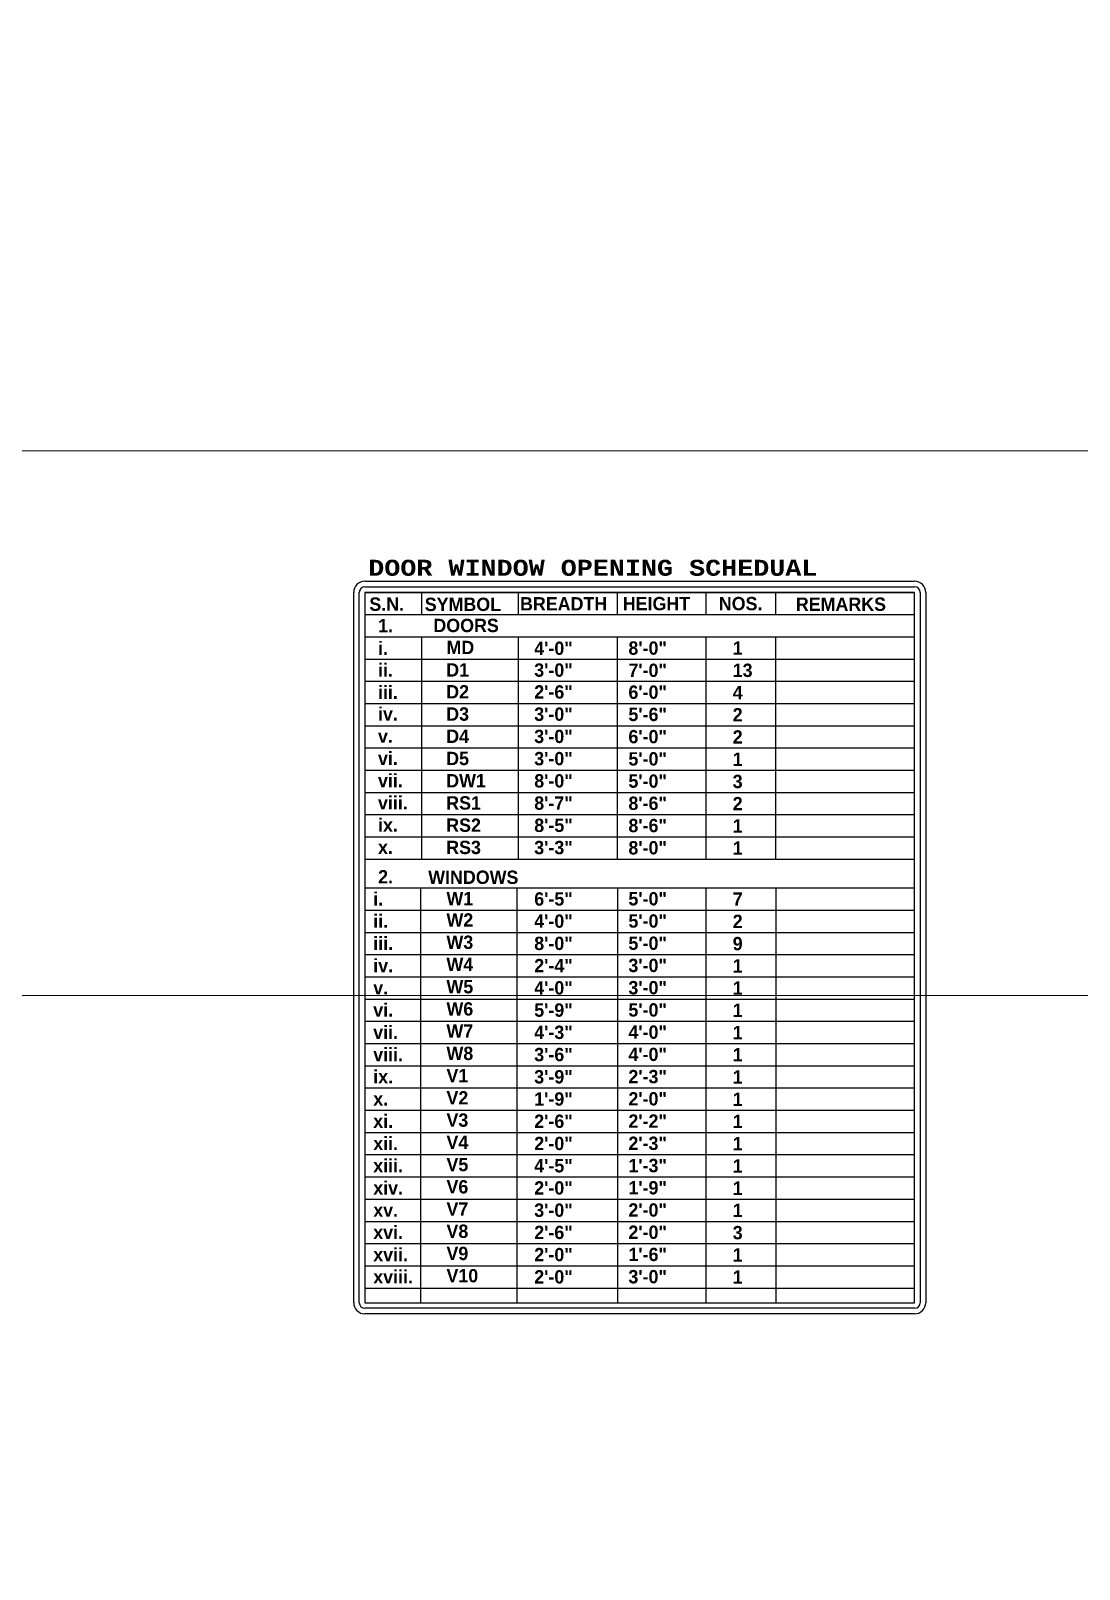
# Model space of a CAD drawing. Header units: inches. Extents: x 6873 to 34015, y -4436 to 8204.
# Drawn here: x 13041 to 13925, y 673 to 1971 of the extents above; entities that cross this region are included whole.
import ezdxf

# ---------------------------------------------------------------- set-up
doc = ezdxf.new("R2010")
doc.units = ezdxf.units.IN
doc.header["$LTSCALE"] = 5
doc.header["$MEASUREMENT"] = 0
for name, color, linetype, lineweight in [('A-WALL', 7, 'Continuous', 9), ('boundary', 7, 'Continuous', 25), ('Dimension', 7, 'Continuous', 18), ('ele1', 21, 'Continuous', 20)]:
    doc.layers.add(name, color=color, linetype=linetype, lineweight=lineweight)
doc.layers.add('dim line', color=7, linetype='Continuous', lineweight=15, true_color=0xfab2b2)
doc.layers.add('TEXT', color=6, linetype='Continuous')
doc.styles.add('ARIAL', font='cityb___.ttf')
doc.styles.add('COURIER', font='courbd.ttf')
doc.styles.add('ordinary', font='times.ttf')
doc.dimstyles.new('Copy of 96', dxfattribs={"dimtxt": 7, "dimasz": 4, "dimexe": 0.5, "dimexo": 0.5, "dimgap": 3, "dimtad": 1, "dimdec": 1, "dimzin": 11, "dimdsep": 46, "dimlunit": 4, "dimtxsty": 'ordinary', "dimblk": 'OBLIQUE', "dimcen": 0.09, "dimse1": 1, "dimse2": 1, "dimclrt": 6, "dimazin": 0, "dimtfac": 1, "dimtdec": 1, "dimtix": 1, "dimtmove": 2, "dimatfit": 3, "dimldrblk": 'leader', "dimfxl": 0.5, "dimfxlon": 1, "dimtolj": 1, "dimtzin": 0, "dimarcsym": 0})

# ---------------------------------------------------------------- blocks, each defined once
blk = doc.blocks.new('oblique')
at = {"color": 0, "lineweight": -2}
blk.add_line((0.25, 0.25), (-0.25, -0.25), dxfattribs=at)
at = {"layer": 'dim line', "lineweight": 9}
for p, q in [((-0.4375, 0), (0.4375, 0)), ((0, 0.4375), (0, -0.4375))]:
    blk.add_line(p, q, dxfattribs=at)
blk = doc.blocks.new('*D297')
at = {"layer": 'A-WALL', "color": 0, "lineweight": -2, "ltscale": 50, "transparency": 16777216}
blk.add_line((9737.6, 1324.5), (9837.1, 1152.6), dxfattribs=at)
at = {"layer": 'Defpoints', "color": 0, "ltscale": 50, "transparency": 16777216}
for p in [(14304.7, 3967.7), (9835.3, 1151.6), (9837.1, 1152.6)]:
    blk.add_point(p, dxfattribs=at)
at = {"layer": 'A-WALL', "color": 0, "lineweight": -2, "ltscale": 50, "transparency": 16777216, "xscale": 4, "yscale": 4, "zscale": 4}
for p, rotation in [((9737.6, 1324.5), 120.0600944710371), ((9837.1, 1152.6), 300.0600944710371)]:
    blk.add_blockref('oblique', p, dxfattribs=dict(at, rotation=rotation))
at = {"layer": 'A-WALL', "color": 6, "ltscale": 50, "transparency": 16777216, "insert": (9793, 1241.8), "char_height": 7, "attachment_point": 5, "rotation": 300.0601, "style": 'ordinary'}
blk.add_mtext('\\A1;16\'-7"', dxfattribs=at)
blk = doc.blocks.new('_OBLIQUE')
at = {"color": 0, "linetype": 'ByBlock'}
blk.add_line((-0.5, -0.5), (0.5, 0.5), dxfattribs=at)
blk = doc.blocks.new('leader')
at = {"layer": 'Dimension'}
for p, q in [((0, -4.33), (0, 4.33)), ((-4.42, 0), (4.42, 0))]:
    blk.add_line(p, q, dxfattribs=at)

msp = doc.modelspace()

# ---------------------------------------------------------------- linework, layer by layer
for p, q in [((13318.22, 898.28), (13318.22, 1497.51)), ((13322.9, 1502.19), (13786.6, 1502.19)), ((13786.6, 1497.51), (13322.9, 1497.51)), ((13322.9, 1497.51), (13322.9, 898.28)), ((13322.9, 1497.51), (13786.6, 1497.51)), ((13322.9, 1497.51), (13322.9, 898.28)), ((13370.63, 1497.51), (13370.63, 1478.53)), ((13452.17, 1497.51), (13452.17, 1478.76)), ((13535.84, 1497.51), (13535.84, 1478.76)), ((13610.87, 1478.76), (13610.87, 1497.51)), ((13669.45, 1478.76), (13669.45, 1497.51)), ((13786.6, 898.28), (13786.6, 1497.51)), ((13786.6, 1400.99), (13786.6, 1497.51)), ((13791.28, 1497.51), (13791.28, 898.28)), ((13322.9, 1478.76), (13786.6, 1478.76)), ((13322.9, 1460.01), (13786.6, 1460.01)), ((13535.84, 1460.01), (13535.84, 1272.51)), ((13610.87, 1272.51), (13610.87, 1460.01)), ((13669.45, 1272.51), (13669.45, 1460.01)), ((13322.9, 1441.26), (13786.6, 1441.26)), ((13322.9, 1422.51), (13786.6, 1422.51)), ((13322.9, 1403.76), (13786.6, 1403.76)), ((13322.9, 1385.01), (13786.6, 1385.01)), ((13322.9, 1366.26), (13786.6, 1366.26)), ((13322.9, 1347.51), (13786.6, 1347.51)), ((13322.9, 1328.76), (13786.6, 1328.76)), ((13322.9, 1310.01), (13786.6, 1310.01)), ((13322.9, 1291.26), (13786.6, 1291.26)), ((13322.9, 1272.51), (13786.6, 1272.51)), ((13322.9, 1248.22), (13786.6, 1248.22)), ((13322.9, 1248.22), (13786.6, 1248.22)), ((13370.05, 898.28), (13370.05, 1248.22)), ((13451.4, 898.28), (13451.4, 1248.22)), ((13536.22, 898.28), (13536.22, 1248.22)), ((13610.87, 898.28), (13610.87, 1248.22)), ((13669.76, 898.28), (13669.76, 1248.22)), ((13322.9, 1229.47), (13786.6, 1229.47)), ((13322.9, 1229.47), (13786.6, 1229.47)), ((13322.9, 1229.47), (13786.6, 1229.47)), ((13322.9, 1210.72), (13786.6, 1210.72)), ((13322.9, 1191.97), (13786.6, 1191.97)), ((13322.9, 1173.21), (13786.6, 1173.21)), ((13322.9, 1154.46), (13786.6, 1154.46)), ((13322.9, 1135.71), (13786.6, 1135.71)), ((13322.9, 1116.95), (13786.6, 1116.95)), ((13322.9, 1098.2), (13786.6, 1098.2)), ((13322.9, 1079.45), (13786.6, 1079.45)), ((13322.9, 1060.7), (13786.6, 1060.7)), ((13322.9, 1041.94), (13786.6, 1041.94)), ((13322.9, 1023.19), (13786.6, 1023.19)), ((13322.9, 1004.44), (13786.6, 1004.44)), ((13322.9, 985.69), (13786.6, 985.69)), ((13322.9, 966.93), (13786.6, 966.93)), ((13322.9, 948.18), (13786.6, 948.18)), ((13322.9, 929.43), (13786.6, 929.43)), ((13322.9, 910.68), (13786.6, 910.68)), ((13322.9, 898.28), (13786.6, 898.28)), ((13322.9, 898.28), (13786.6, 898.28)), ((13322.9, 898.28), (13786.6, 898.28)), ((13322.9, 898.28), (13786.6, 898.28)), ((13786.6, 893.6), (13322.9, 893.6))]:
    msp.add_line(p, q)
for centre, start, end in [((13322.9, 1497.51), 90, 180), ((13786.6, 1497.51), 0, 90), ((13322.9, 898.28), 180, 270), ((13786.6, 898.28), 270, 0)]:
    msp.add_arc(centre, 4.69, start, end)
at = {"layer": 'A-WALL', "ltscale": 5}
msp.add_xline((15938.1, 1157.37), (1, 0), dxfattribs=at)
msp.add_circle((15105.47, 278.39), 4288.21, dxfattribs=at)
at = {"layer": 'boundary'}
for p, q in [((13322.9, 1506.88), (13786.6, 1506.88)), ((13313.53, 898.28), (13313.53, 1497.51)), ((13795.97, 1497.51), (13795.97, 898.28)), ((13786.6, 888.91), (13322.9, 888.91))]:
    msp.add_line(p, q, dxfattribs=at)
for centre, start, end in [((13322.9, 1497.51), 90, 180), ((13786.6, 1497.51), 0, 90), ((13322.9, 898.28), 179.99824, 270), ((13786.6, 898.28), 270, 0.00176)]:
    msp.add_arc(centre, 9.37, start, end, dxfattribs=at)
at = {"layer": 'ele1'}
msp.add_lwpolyline([(11448.05, 1616.89), (14533.02, 1616.89), (14533.02, -538.44), (11448.05, -538.44)], close=True, dxfattribs=at)
msp.add_lwpolyline([(11448.05, 1616.89), (14533.02, 1616.89), (14533.02, -538.44), (11448.05, -538.44)], close=True, dxfattribs=at)
at = {"layer": 'TEXT'}
for p, q in [((13370.63, 1460.01), (13370.63, 1272.51)), ((13452.17, 1460.01), (13452.17, 1272.51)), ((13322.9, 1422.51), (13364.55, 1422.51))]:
    msp.add_line(p, q, dxfattribs=at)

# ---------------------------------------------------------------- texts
at = {"style": 'COURIER'}
msp.add_text('DOOR WINDOW OPENING SCHEDUAL', height=13.5, dxfattribs=at).set_placement((13325.78, 1511.48))
at = {"layer": 'TEXT', "style": 'ARIAL'}
for s, p in [('S.N.', (13326.72, 1481.94)), ('SYMBOL', (13373.44, 1481.76)), ('BREADTH', (13453.79, 1482.2)), ('HEIGHT', (13540.42, 1482.38)), ('NOS.', (13621.42, 1482.38)), ('REMARKS', (13686.39, 1481.9)), ('1.', (13334.11, 1463.75)), ('DOORS', (13380.71, 1463.96)), ('i.', (13334.11, 1444.75)), ('MD', (13391.75, 1445.38)), ('4\'-0"', (13465.77, 1444.7)), ('8\'-0"', (13545.2, 1444.87)), ('1', (13633.15, 1444.87)), ('ii.', (13334, 1426.26)), ('D1', (13391.54, 1426.44)), ('3\'-0"', (13465.77, 1426.31)), ('7\'-0"', (13545.2, 1426.12)), ('13', (13633.15, 1426.12)), ('iii.', (13334, 1407.51)), ('D2', (13391.54, 1408)), ('2\'-6"', (13465.77, 1407.87)), ('6\'-0"', (13545.2, 1407.68)), ('4', (13633.15, 1407.37)), ('iv.', (13334, 1389.35)), ('D3', (13391.54, 1389.25)), ('3\'-0"', (13465.77, 1389.12)), ('5\'-6"', (13545.2, 1388.93)), ('2', (13633.15, 1388.62)), ('v.', (13334, 1370.6)), ('D4', (13391.54, 1370.5)), ('3\'-0"', (13465.77, 1370.37)), ('6\'-0"', (13545.2, 1370.18)), ('2', (13633.15, 1369.87)), ('vi.', (13334, 1351.85)), ('D5', (13391.54, 1351.75)), ('3\'-0"', (13465.77, 1351.62)), ('5\'-0"', (13545.2, 1351.43)), ('1', (13633.15, 1351.12)), ('vii.', (13334, 1333.1)), ('DW1', (13391.54, 1333)), ('8\'-0"', (13465.77, 1332.87)), ('5\'-0"', (13545.2, 1332.68)), ('3', (13633.15, 1332.37)), ('viii.', (13334, 1314.35)), ('RS1', (13391.54, 1314.25)), ('8\'-7"', (13465.77, 1314.12)), ('8\'-6"', (13545.2, 1313.93)), ('2', (13633.15, 1313.62)), ('ix.', (13334, 1295.6)), ('RS2', (13391.54, 1295.5)), ('8\'-5"', (13465.77, 1295.37)), ('8\'-6"', (13545.2, 1295.18)), ('1', (13633.15, 1294.87)), ('x.', (13334, 1276.85)), ('RS3', (13391.54, 1276.75)), ('3\'-3"', (13465.77, 1276.62)), ('8\'-0"', (13545.2, 1276.43)), ('1', (13633.15, 1276.12)), ('2.', (13334.11, 1251.97)), ('WINDOWS', (13376.35, 1251.56)), ('i.', (13330, 1233.31)), ('W1', (13391.75, 1233.6)), ('6\'-5"', (13465.77, 1233.26)), ('5\'-0"', (13545.2, 1233.43)), ('7', (13633.15, 1233.09)), ('ii.', (13330, 1214.56)), ('W2', (13391.75, 1215.52)), ('4\'-0"', (13465.77, 1214.53)), ('5\'-0"', (13545.2, 1214.68)), ('2', (13633.15, 1214.33)), ('iii.', (13330, 1195.81)), ('W3', (13391.75, 1196.76)), ('8\'-0"', (13465.77, 1195.78)), ('5\'-0"', (13545.2, 1195.93)), ('9', (13633.15, 1195.58)), ('iv.', (13330, 1177.06)), ('W4', (13391.75, 1178.01)), ('2\'-4"', (13465.77, 1177.02)), ('3\'-0"', (13545.2, 1177.18)), ('1', (13633.15, 1176.83)), ('W5', (13391.75, 1159.26)), ('4\'-0"', (13465.77, 1158.27)), ('3\'-0"', (13545.2, 1158.42)), ('1', (13633.15, 1158.08)), ('v.', (13330, 1158.31)), ('vi.', (13330, 1139.55)), ('W6', (13391.75, 1140.51)), ('5\'-9"', (13465.77, 1139.52)), ('5\'-0"', (13545.2, 1139.67)), ('1', (13633.15, 1139.32)), ('vii.', (13330, 1120.8)), ('W7', (13391.75, 1121.75)), ('4\'-3"', (13465.77, 1120.77)), ('4\'-0"', (13545.2, 1120.92)), ('1', (13633.15, 1120.57)), ('viii.', (13330, 1102.05)), ('W8', (13391.75, 1103)), ('3\'-6"', (13465.77, 1102.01)), ('4\'-0"', (13545.2, 1102.16)), ('1', (13633.15, 1101.82)), ('ix.', (13330, 1083.3)), ('V1', (13391.75, 1084.25)), ('3\'-9"', (13465.77, 1083.26)), ('2\'-3"', (13545.2, 1083.41)), ('1', (13633.15, 1083.06)), ('x.', (13330, 1064.54)), ('V2', (13391.75, 1065.5)), ('1\'-9"', (13465.77, 1064.51)), ('2\'-0"', (13545.2, 1064.66)), ('1', (13633.15, 1064.31)), ('xi.', (13330, 1045.79)), ('V3', (13391.75, 1046.74)), ('2\'-6"', (13465.77, 1045.76)), ('2\'-2"', (13545.2, 1045.91)), ('1', (13633.15, 1045.56)), ('xii.', (13330, 1027.04)), ('V4', (13391.75, 1027.99)), ('2\'-0"', (13465.77, 1027)), ('2\'-3"', (13545.2, 1027.15)), ('1', (13633.15, 1026.81)), ('xiii.', (13330, 1008.28)), ('V5', (13391.75, 1009.24)), ('4\'-5"', (13465.77, 1008.25)), ('1\'-3"', (13545.2, 1008.4)), ('1', (13633.15, 1008.05)), ('xiv.', (13330, 989.53)), ('V6', (13391.75, 990.48)), ('2\'-0"', (13465.77, 989.5)), ('1\'-9"', (13545.2, 989.65)), ('1', (13633.15, 989.3)), ('xv.', (13330, 970.78)), ('V7', (13391.75, 971.73)), ('3\'-0"', (13465.77, 970.74)), ('2\'-0"', (13545.2, 970.9)), ('1', (13633.15, 970.55)), ('xvi.', (13330, 952.03)), ('V8', (13391.75, 952.98)), ('2\'-6"', (13465.77, 951.99)), ('2\'-0"', (13545.2, 952.14)), ('3', (13633.15, 951.8)), ('xvii.', (13330, 933.27)), ('V9', (13391.75, 934.23)), ('2\'-0"', (13465.77, 933.24)), ('1\'-6"', (13545.2, 933.39)), ('1', (13633.15, 933.04)), ('xviii.', (13330, 914.52)), ('V10', (13391.75, 915.47)), ('2\'-0"', (13465.77, 914.49)), ('3\'-0"', (13545.2, 914.64)), ('1', (13633.15, 914.29))]:
    msp.add_text(s, height=11.25, dxfattribs=at).set_placement(p)

# ---------------------------------------------------------------- dimensions: what is measured, and where the dimension line sits
at = {"layer": 'A-WALL', "ltscale": 50}
dim = msp.add_linear_dim(base=(9837.06, 1152.62), p1=(14304.67, 3967.66), p2=(9835.32, 1151.61), angle=120.06009, dimstyle='Copy of 96', override={"dimdec": 0, "dimblk": 'oblique', "dimtdec": 0, "dimarcsym": 1}, dxfattribs=at)
dim.commit()
dim.dimension.update_dxf_attribs({"geometry": '*D297', "text_midpoint": (9793.02, 1241.84)})

doc.saveas('drawing.dxf')
